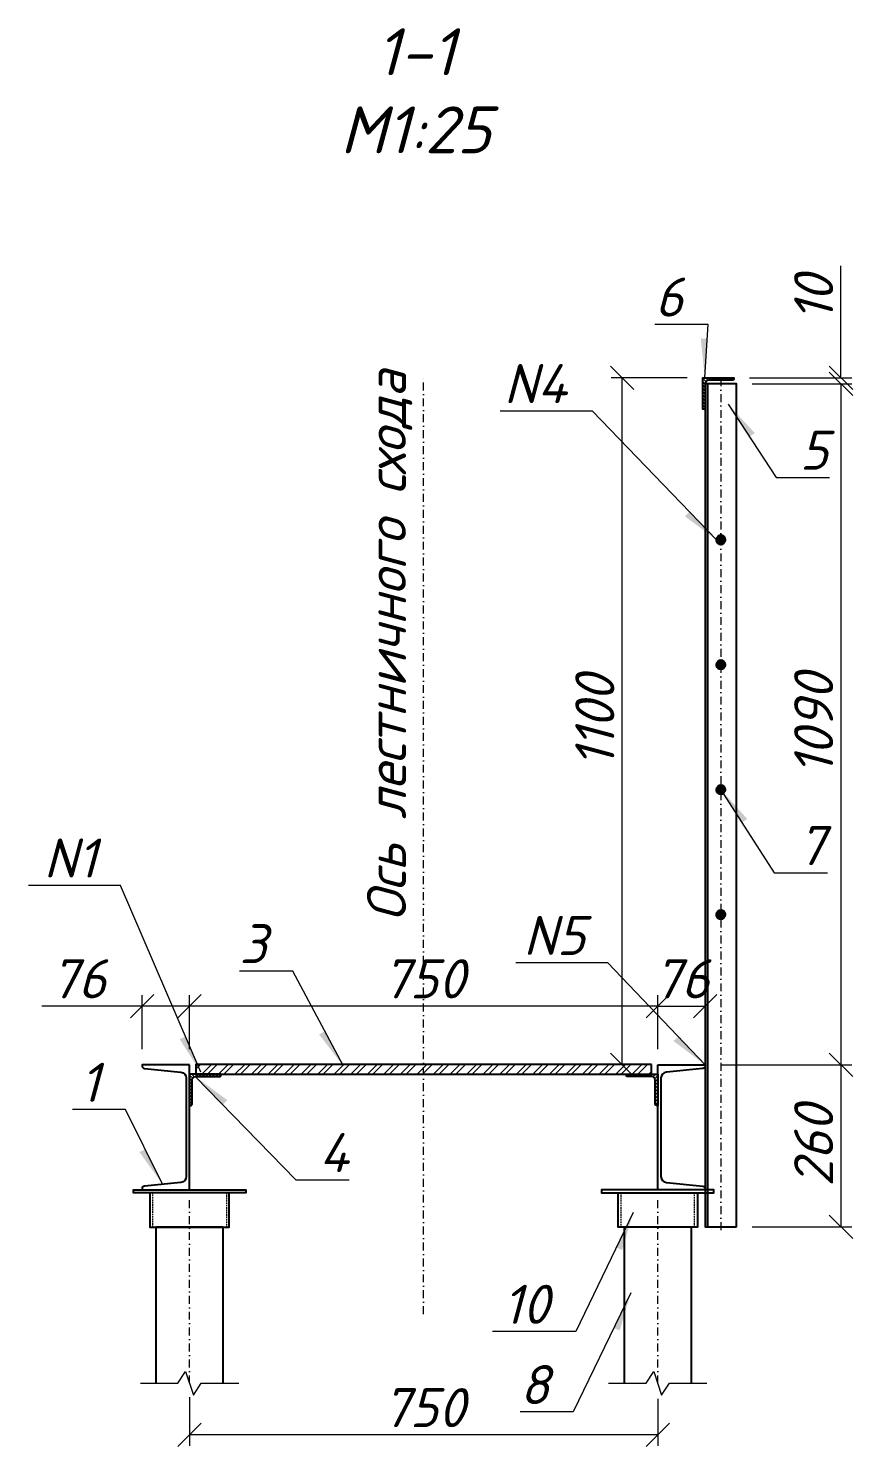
# Model space of a CAD drawing. Header units: millimetres. Extents: x 13217 to 56708, y 1467 to 81254.
# Drawn here: x 20773 to 22094, y 3304 to 5574 of the extents above; entities that cross this region are included whole.
import ezdxf
from ezdxf import colors
from ezdxf.entities.mleader import LeaderData, LeaderLine
from ezdxf.math import Vec2, Vec3

# ---------------------------------------------------------------- set-up
doc = ezdxf.new("R2010")
doc.units = ezdxf.units.MM
doc.linetypes.add('DASHDOT', pattern=[25.4, 12.7, -6.35, 0, -6.35])
doc.linetypes.add('DASHED', pattern=[19.05, 12.7, -6.35])
doc.layers.get('Defpoints').update_dxf_attribs({"color": 6})
for name, color, linetype, lineweight in [('$Выноски', 5, 'Continuous', 13), ('$Оси', 1, 'DASHDOT', 13), ('$Пунктир', 3, 'DASHED', 13), ('$Размеры', 5, 'Continuous', 13), ('$Слои конструкции', 7, 'Continuous', 35), ('$Тонкие', 8, 'Continuous', 13)]:
    doc.layers.add(name, color=color, linetype=linetype, lineweight=lineweight)
doc.styles.add('@ТРАНСПРОЕКТ', font='isocpeur.ttf', dxfattribs={"oblique": 15})
doc.dimstyles.new('@TN  1-25', dxfattribs={"dimscale": 25, "dimtxt": 2.5, "dimasz": 1.5, "dimexe": 0.7, "dimexo": 1, "dimgap": 0.5, "dimtad": 1, "dimdec": 0, "dimzin": 0, "dimdsep": 46, "dimtxsty": '@ТРАНСПРОЕКТ', "dimblk": 'OBLIQUE', "dimcen": 0, "dimclrd": 256, "dimclre": 256, "dimclrt": 256, "dimaunit": 1, "dimadec": 3, "dimazin": 0, "dimtfac": 1, "dimtdec": 0, "dimtofl": 0, "dimtmove": 0, "dimatfit": 3, "dimfxl": 1, "dimtolj": 1, "dimtzin": 0, "dimlwd": 13, "dimlwe": 13, "dimarcsym": 0})

# ---------------------------------------------------------------- blocks, each defined once
blk = doc.blocks.new('_Oblique')
at = {"color": 0, "linetype": 'ByBlock', "lineweight": -2}
blk.add_line((-0.5, -0.5), (0.5, 0.5), dxfattribs=at)
blk = doc.blocks.new('*D175')
at = {"layer": '$Размеры', "linetype": 'Continuous', "lineweight": 13, "transparency": 16777216}
for p, q in [((21932.3, 5005.5), (22092.3, 5005.5)), ((22074.8, 5005.5), (22074.8, 3915)), ((21882.3, 3915), (22092.3, 3915))]:
    blk.add_line(p, q, dxfattribs=at)
at = {"layer": 'Defpoints', "color": 0, "transparency": 16777216}
for p in [(21907.3, 5005.5), (21857.3, 3915), (22074.8, 3915)]:
    blk.add_point(p, dxfattribs=at)
at = {"layer": '$Размеры', "lineweight": 13, "transparency": 16777216, "xscale": 37.5, "yscale": 37.5, "zscale": 37.5}
for p, rotation in [((22074.8, 5005.5), 90), ((22074.8, 3915), 270)]:
    blk.add_blockref('_Oblique', p, dxfattribs=dict(at, rotation=rotation))
at = {"layer": '$Размеры', "transparency": 16777216, "insert": (22031, 4460.3), "char_height": 62.5, "attachment_point": 5, "rotation": 90, "style": '@ТРАНСПРОЕКТ'}
blk.add_mtext('\\A1;1090', dxfattribs=at)
blk = doc.blocks.new('*D176')
at = {"layer": '$Размеры', "linetype": 'Continuous', "lineweight": 13, "transparency": 16777216}
for p, q in [((22074.8, 5015), (22074.8, 5194.3)), ((21928.3, 5015), (22092.3, 5015)), ((21932.3, 5005.5), (22092.3, 5005.5)), ((22074.8, 5005.5), (22074.8, 4968))]:
    blk.add_line(p, q, dxfattribs=at)
at = {"layer": 'Defpoints', "color": 0, "transparency": 16777216}
for p in [(21903.3, 5015), (21907.3, 5005.5), (22074.8, 5015)]:
    blk.add_point(p, dxfattribs=at)
at = {"layer": '$Размеры', "lineweight": 13, "transparency": 16777216, "xscale": 37.5, "yscale": 37.5, "zscale": 37.5}
for p, rotation in [((22074.8, 5015), 270), ((22074.8, 5005.5), 90)]:
    blk.add_blockref('_Oblique', p, dxfattribs=dict(at, rotation=rotation))
at = {"layer": '$Размеры', "transparency": 16777216, "insert": (22031, 5142.2), "char_height": 62.5, "attachment_point": 5, "rotation": 90, "style": '@ТРАНСПРОЕКТ'}
blk.add_mtext('\\A1;10', dxfattribs=at)
blk = doc.blocks.new('*D177')
at = {"layer": '$Размеры', "linetype": 'Continuous', "lineweight": 13, "transparency": 16777216}
for p, q in [((21882.3, 3915), (22092.3, 3915)), ((22074.8, 3915), (22074.8, 3655.5)), ((21932.3, 3655.5), (22092.3, 3655.5))]:
    blk.add_line(p, q, dxfattribs=at)
at = {"layer": 'Defpoints', "color": 0, "transparency": 16777216}
for p in [(21857.3, 3915), (21907.3, 3655.5), (22074.8, 3655.5)]:
    blk.add_point(p, dxfattribs=at)
at = {"layer": '$Размеры', "lineweight": 13, "transparency": 16777216, "xscale": 37.5, "yscale": 37.5, "zscale": 37.5}
for p, rotation in [((22074.8, 3915), 90), ((22074.8, 3655.5), 270)]:
    blk.add_blockref('_Oblique', p, dxfattribs=dict(at, rotation=rotation))
at = {"layer": '$Размеры', "transparency": 16777216, "insert": (22031, 3785.3), "char_height": 62.5, "attachment_point": 5, "rotation": 90, "style": '@ТРАНСПРОЕКТ'}
blk.add_mtext('\\A1;260', dxfattribs=at)
blk = doc.blocks.new('полустрелка')
blk.add_solid([(-250, 0), (0, 0), (-250, -41.7)])
blk = doc.blocks.new('*U10')
at = {"color": 0, "linetype": 'ByBlock', "lineweight": -2, "ltscale": 100}
blk.add_lwpolyline([(0, 0), (76, 0), (76, 1.8, 0.385314), (72.4, 5.8), (13.8, 11.7, -0.385314), (5.2, 21.1), (5.2, 178.9, -0.385314), (13.8, 188.3), (72.4, 194.2, 0.385314), (76, 198.2), (76, 200), (0, 200)], format="xyb", close=True, dxfattribs=at)
blk = doc.blocks.new('A$C5F204257')
at = {"layer": '$Пунктир', "ltscale": 0.2}
for p, q in [((-59, -60), (-59, -5)), ((59, -5), (59, -60))]:
    blk.add_line(p, q, dxfattribs=at)
at = {"linetype": 'Continuous', "ltscale": 5}
for points in [[(0, -5), (-90, -5), (-90, 0), (90, 0), (90, -5), (0, -5)], [(-63.5, -5), (-63.5, -60), (63.5, -60), (63.5, -5)]]:
    blk.add_lwpolyline(points, dxfattribs=at)
blk = doc.blocks.new('A$C314F61D9')
at = {"layer": '$Тонкие'}
h = blk.add_hatch(dxfattribs=at)
h.set_pattern_fill('ANSI31', color=256, scale=30)
h.set_pattern_definition([(45, (-2485024.33, -577221.0653), (-2.6516504294, 2.6516504294), [])])
h.paths.add_polyline_path([(50, 2.2, 0.414214), (48.2, 4), (9.5, 4, -0.414214), (4, 9.5), (4, 48.2, 0.414214), (2.2, 50), (0, 50), (0, 0), (50, 0)])
at = {"lineweight": -2}
blk.add_lwpolyline([(50, 2.2, 0.414214), (48.2, 4), (9.5, 4, -0.414214), (4, 9.5), (4, 48.2, 0.414214), (2.2, 50), (0, 50), (0, 0), (50, 0), (50, 2.2)], format="xyb", dxfattribs=at)
blk = doc.blocks.new('A$C54F508A0')
at = {"layer": '$Слои конструкции'}
h = blk.add_hatch(dxfattribs=at)
h.set_pattern_fill('ANSI31', color=0)
h.set_pattern_definition([(45, (-2580557.78539, -391345.3438), (-0.0883883476483, 0.0883883476483), [])])
edge = h.paths.add_edge_path()
edge.add_arc((0, 0), 6.75, 0, 360)
at = {"layer": '$Слои конструкции', "color": 0}
blk.add_circle((0, 0), 6.75, dxfattribs=at)
blk = doc.blocks.new('*D184')
at = {"layer": '$Размеры', "linetype": 'Continuous', "lineweight": 13, "transparency": 16777216}
for p, q in [((21031.3, 3940), (21031.3, 4026.4)), ((21781.3, 3940), (21781.3, 4026.4)), ((21781.3, 4008.9), (21031.3, 4008.9))]:
    blk.add_line(p, q, dxfattribs=at)
at = {"layer": 'Defpoints', "color": 0, "transparency": 16777216}
for p in [(21031.3, 4008.9), (21031.3, 3915), (21781.3, 3915)]:
    blk.add_point(p, dxfattribs=at)
at = {"layer": '$Размеры', "lineweight": 13, "transparency": 16777216, "xscale": 37.5, "yscale": 37.5, "zscale": 37.5, "rotation": 180}
blk.add_blockref('_Oblique', (21031.3, 4008.9), dxfattribs=at)
at = {"layer": '$Размеры', "lineweight": 13, "transparency": 16777216, "xscale": 37.5, "yscale": 37.5, "zscale": 37.5}
blk.add_blockref('_Oblique', (21781.3, 4008.9), dxfattribs=at)
at = {"layer": '$Размеры', "transparency": 16777216, "insert": (21406.3, 4052.7), "char_height": 62.5, "attachment_point": 5, "style": '@ТРАНСПРОЕКТ'}
blk.add_mtext('\\A1;750', dxfattribs=at)
blk = doc.blocks.new('*D185')
at = {"layer": '$Размеры', "linetype": 'Continuous', "lineweight": 13, "transparency": 16777216}
for p, q in [((21781.3, 3940), (21781.3, 4026.4)), ((21857.3, 3940), (21857.3, 4026.4)), ((21781.3, 4008.9), (21857.3, 4008.9))]:
    blk.add_line(p, q, dxfattribs=at)
at = {"layer": 'Defpoints', "color": 0, "transparency": 16777216}
for p in [(21857.3, 4008.9), (21781.3, 3915), (21857.3, 3915)]:
    blk.add_point(p, dxfattribs=at)
at = {"layer": '$Размеры', "lineweight": 13, "transparency": 16777216, "xscale": 37.5, "yscale": 37.5, "zscale": 37.5, "rotation": 180}
blk.add_blockref('_Oblique', (21781.3, 4008.9), dxfattribs=at)
at = {"layer": '$Размеры', "lineweight": 13, "transparency": 16777216, "xscale": 37.5, "yscale": 37.5, "zscale": 37.5}
blk.add_blockref('_Oblique', (21857.3, 4008.9), dxfattribs=at)
at = {"layer": '$Размеры', "transparency": 16777216, "insert": (21819.3, 4052.7), "char_height": 62.5, "attachment_point": 5, "style": '@ТРАНСПРОЕКТ'}
blk.add_mtext('\\A1;76', dxfattribs=at)
blk = doc.blocks.new('*D186')
at = {"layer": '$Размеры', "linetype": 'Continuous', "lineweight": 13, "transparency": 16777216}
for p, q in [((20955.3, 3940), (20955.3, 4026.4)), ((21031.3, 3940), (21031.3, 4026.4)), ((20955.3, 4008.9), (20794.8, 4008.9)), ((21031.3, 4008.9), (20955.3, 4008.9))]:
    blk.add_line(p, q, dxfattribs=at)
at = {"layer": 'Defpoints', "color": 0, "transparency": 16777216}
for p in [(20955.3, 4008.9), (20955.3, 3915), (21031.3, 3915)]:
    blk.add_point(p, dxfattribs=at)
at = {"layer": '$Размеры', "lineweight": 13, "transparency": 16777216, "xscale": 37.5, "yscale": 37.5, "zscale": 37.5, "rotation": 180}
blk.add_blockref('_Oblique', (20955.3, 4008.9), dxfattribs=at)
at = {"layer": '$Размеры', "lineweight": 13, "transparency": 16777216, "xscale": 37.5, "yscale": 37.5, "zscale": 37.5}
blk.add_blockref('_Oblique', (21031.3, 4008.9), dxfattribs=at)
at = {"layer": '$Размеры', "transparency": 16777216, "insert": (20853.1, 4052.7), "char_height": 62.5, "attachment_point": 5, "style": '@ТРАНСПРОЕКТ'}
blk.add_mtext('\\A1;76', dxfattribs=at)
blk = doc.blocks.new('*D187')
at = {"layer": '$Размеры', "linetype": 'Continuous', "lineweight": 13, "transparency": 16777216}
for p, q in [((21031.3, 3382.6), (21031.3, 3304.9)), ((21781.3, 3380), (21781.3, 3304.9)), ((21781.3, 3322.4), (21031.3, 3322.4))]:
    blk.add_line(p, q, dxfattribs=at)
at = {"layer": 'Defpoints', "color": 0, "transparency": 16777216}
for p in [(21031.3, 3407.6), (21781.3, 3405), (21031.3, 3322.4)]:
    blk.add_point(p, dxfattribs=at)
at = {"layer": '$Размеры', "lineweight": 13, "transparency": 16777216, "xscale": 37.5, "yscale": 37.5, "zscale": 37.5, "rotation": 180}
blk.add_blockref('_Oblique', (21031.3, 3322.4), dxfattribs=at)
at = {"layer": '$Размеры', "lineweight": 13, "transparency": 16777216, "xscale": 37.5, "yscale": 37.5, "zscale": 37.5}
blk.add_blockref('_Oblique', (21781.3, 3322.4), dxfattribs=at)
at = {"layer": '$Размеры', "transparency": 16777216, "insert": (21406.3, 3366.1), "char_height": 62.5, "attachment_point": 5, "style": '@ТРАНСПРОЕКТ'}
blk.add_mtext('\\A1;750', dxfattribs=at)
blk = doc.blocks.new('*D188')
at = {"layer": '$Размеры', "linetype": 'Continuous', "lineweight": 13, "transparency": 16777216}
for p, q in [((21828.3, 5015), (21706.7, 5015)), ((21724.2, 3915), (21724.2, 5015)), ((21756.3, 3915), (21706.7, 3915))]:
    blk.add_line(p, q, dxfattribs=at)
at = {"layer": 'Defpoints', "color": 0, "transparency": 16777216}
for p in [(21724.2, 5015), (21853.3, 5015), (21781.3, 3915)]:
    blk.add_point(p, dxfattribs=at)
at = {"layer": '$Размеры', "lineweight": 13, "transparency": 16777216, "xscale": 37.5, "yscale": 37.5, "zscale": 37.5}
for p, rotation in [((21724.2, 5015), 90), ((21724.2, 3915), 270)]:
    blk.add_blockref('_Oblique', p, dxfattribs=dict(at, rotation=rotation))
at = {"layer": '$Размеры', "transparency": 16777216, "insert": (21680.5, 4465), "char_height": 62.5, "attachment_point": 5, "rotation": 90, "style": '@ТРАНСПРОЕКТ'}
blk.add_mtext('\\A1;1100', dxfattribs=at)

msp = doc.modelspace()

# ---------------------------------------------------------------- hatches: boundary and pattern name
at = {"layer": '$Тонкие'}
h = msp.add_hatch(dxfattribs=at)
h.set_pattern_fill('ANSI32', color=256, scale=50)
h.set_pattern_definition([(45, (-2944244.994, -429547.182), (-13.25825215, 13.25825215), []), (45, (-2944236.155, -429547.182), (-13.25825215, 13.25825215), [])])
h.paths.add_polyline_path([(21771.3, 3915.5), (21771.3, 3900), (21041.3, 3900), (21041.3, 3915.5)])

# ---------------------------------------------------------------- linework, layer by layer
at = {"layer": '$Оси'}
for p, q in [((21031.3, 3405), (21031.3, 3702.1)), ((21781.3, 3405), (21781.3, 3702.1))]:
    msp.add_line(p, q, dxfattribs=at)
for points in [[(21406.3, 3515.8), (21406.3, 5015.8)], [(21882.3, 5014.4), (21882.3, 3644.4)]]:
    msp.add_lwpolyline(points, dxfattribs=at)
at = {"layer": '$Тонкие'}
for points in [[(20952.5, 3405), (21012.5, 3405), (21025, 3423.8), (21037.5, 3386.3), (21050, 3405), (21110, 3405)], [(21702.5, 3405), (21762.5, 3405), (21775, 3423.8), (21787.5, 3386.3), (21800, 3405), (21860, 3405)]]:
    msp.add_lwpolyline(points, dxfattribs=at)
at = {"linetype": 'Continuous', "ltscale": 5}
for points in [[(21907.3, 3655.5), (21907.3, 5005.5), (21857.3, 5005.5), (21857.3, 3655.5), (21907.3, 3655.5)], [(21861.3, 3655.5), (21861.3, 5005.5)], [(21771.3, 3915.5), (21041.3, 3915.5), (21041.3, 3900), (21771.3, 3900), (21771.3, 3915.5)]]:
    msp.add_lwpolyline(points, dxfattribs=at)
at = {"ltscale": 5}
for points in [[(21085.3, 3405), (21085.3, 3655), (20977.3, 3655), (20977.3, 3405)], [(21835.3, 3405), (21835.3, 3655), (21727.3, 3655), (21727.3, 3405)]]:
    msp.add_lwpolyline(points, dxfattribs=at)

# ---------------------------------------------------------------- block references
at = {"color": 7, "xscale": -1, "rotation": 180}
msp.add_blockref('A$C314F61D9', (21853.3, 5015), dxfattribs=at)
at = {"linetype": 'Continuous', "ltscale": 5, "xscale": -1}
for name, p in [('A$C54F508A0', (21882.3, 4755.5)), ('A$C54F508A0', (21882.3, 4555.5)), ('A$C54F508A0', (21882.3, 4355.5)), ('A$C54F508A0', (21882.3, 4155.5)), ('A$C5F204257', (21781.3, 3715))]:
    msp.add_blockref(name, p, dxfattribs=at)
at = {"linetype": 'Continuous', "ltscale": 5, "rotation": 180}
msp.add_blockref('*U10', (21031.3, 3915), dxfattribs=at)
at = {"linetype": 'Continuous', "ltscale": 5, "xscale": -1}
for name, p, rotation in [('*U10', (21781.3, 3915), 180), ('A$C314F61D9', (21781.3, 3900), 90)]:
    msp.add_blockref(name, p, dxfattribs=dict(at, rotation=rotation))
at = {"color": 7, "rotation": 270}
msp.add_blockref('A$C314F61D9', (21031.3, 3900), dxfattribs=at)
at = {"linetype": 'Continuous', "ltscale": 5}
msp.add_blockref('A$C5F204257', (21031.3, 3715), dxfattribs=at)

# ---------------------------------------------------------------- texts
at = {"layer": '$Выноски', "insert": (21393.2, 5474.5), "char_height": 75, "attachment_point": 5, "style": '@ТРАНСПРОЕКТ'}
msp.add_mtext_dynamic_manual_height_columns('1-1\\PМ1:25', width=387.907, gutter_width=1250, heights=[0], dxfattribs=at)
at = {"layer": '$Размеры', "insert": (21351.8, 4585.8), "char_height": 62.5, "attachment_point": 5, "rotation": 90, "style": '@ТРАНСПРОЕКТ'}
msp.add_mtext_dynamic_manual_height_columns('Ось лестничного схода ', width=1022.717, gutter_width=1250, heights=[0], dxfattribs=at)

# ---------------------------------------------------------------- dimensions: what is measured, and where the dimension line sits
at = {"layer": '$Размеры'}
for base, p1, p2, angle, picture, middle in [((22074.754503, 5015.0427449), (21907.2512709, 5005.5427449), (21903.2512709, 5015.0427449), 90, '*D176', (22031.004503, 5142.1661571)), ((21724.2, 5015), (21781.3, 3915), (21853.3, 5015), 90, '*D188', (21680.5, 4465)), ((22074.754503, 3915.0427449), (21907.2512709, 5005.5427449), (21857.2512709, 3915.0427449), 90, '*D175', (22031.004503, 4460.2927449)), ((21031.3, 4008.9), (21781.3, 3915), (21031.3, 3915), 180, '*D184', (21406.3, 4052.7)), ((22074.754503, 3655.5427449), (21857.2512709, 3915.0427449), (21907.2512709, 3655.5427449), 90, '*D177', (22031.004503, 3785.2927449)), ((21031.3, 3322.4), (21781.3, 3405), (21031.3, 3407.6), 180, '*D187', (21406.3, 3366.1))]:
    dim = msp.add_linear_dim(base=base, p1=p1, p2=p2, angle=angle, dimstyle='@TN  1-25', dxfattribs=at)
    dim.commit()
    dim.dimension.update_dxf_attribs({"geometry": picture, "text_midpoint": middle})
dim = msp.add_linear_dim(base=(20955.3, 4008.9), p1=(21031.3, 3915), p2=(20955.3, 3915), dimstyle='@TN  1-25', dxfattribs=at)
dim.commit()
dim.dimension.update_dxf_attribs({"geometry": '*D186', "text_midpoint": (20853.1, 4008.9), "dimtype": 160})
dim = msp.add_linear_dim(base=(21857.3, 4008.9), p1=(21781.3, 3915), p2=(21857.3, 3915), angle=180, dimstyle='@TN  1-25', dxfattribs=at)
dim.commit()
dim.dimension.update_dxf_attribs({"geometry": '*D185', "text_midpoint": (21819.3, 4008.9), "dimtype": 160})

# ---------------------------------------------------------------- leaders
at = {"layer": '$Выноски'}
ml = msp.add_multileader_mtext('Standard', dxfattribs=at)
ml.set_content('6', color=256, style='@ТРАНСПРОЕКТ')
ml.set_leader_properties(color=256, linetype='Continuous', lineweight=15)
ml.set_arrow_properties(name='полустрелка')
ml.build(insert=Vec2(0, 0))
ml.multileader.update_dxf_attribs({"text_left_attachment_type": 6, "text_right_attachment_type": 6, "dogleg_length": 0.255, "arrow_head_size": 0.25, "scale": 25})
ctx = ml.context
ctx.base_point, ctx.scale, ctx.char_height, ctx.arrow_head_size, ctx.landing_gap_size, ctx.plane_origin = Vec3(21745.2, 5100.5), 25, 62.5, 0.25, 31.2, Vec3(21551.2, 5334.7)
ctx.left_attachment, ctx.right_attachment = 6, 6
notes = []
notes.append((ctx, [(0, (1, 1, 0), (21862.1, 5100.5), (-1, 0), 6.37, [(0, [(21856.6, 5015)], 0, [])])]))
ctx.mtext.insert, ctx.mtext.flow_direction = Vec3(21776.5, 5175.5), 5
ml = msp.add_multileader_mtext('Standard', dxfattribs=at)
ml.set_content('N4', color=256, style='@ТРАНСПРОЕКТ')
ml.set_leader_properties(color=256, linetype='Continuous', lineweight=15)
ml.set_arrow_properties(name='полустрелка')
ml.build(insert=Vec2(0, 0))
ml.multileader.update_dxf_attribs({"text_left_attachment_type": 6, "text_right_attachment_type": 6, "dogleg_length": 1.25, "arrow_head_size": 0.25, "scale": 25})
ctx = ml.context
ctx.base_point, ctx.scale, ctx.char_height, ctx.arrow_head_size, ctx.landing_gap_size, ctx.plane_origin = Vec3(21503.5, 4961.8), 25, 62.5, 0.25, 31.2, Vec3(21495.7, 4807.8)
ctx.left_attachment, ctx.right_attachment = 6, 6
notes.append((ctx, [(1, (1, 1, 0), (21676.6, 4961.8), (-1, 0), 6.37, [(0, [(21875.5, 4755.5)], 0, []), (1, [(21875.5, 4755.5)], 0, []), (2, [(21875.5, 4755.5)], 0, [])])]))
ctx.mtext.insert, ctx.mtext.flow_direction = Vec3(21534.7, 5036.8), 5
ml = msp.add_multileader_mtext('Standard', dxfattribs=at)
ml.set_content('5', color=256, style='@ТРАНСПРОЕКТ')
ml.set_leader_properties(color=256, linetype='Continuous', lineweight=15)
ml.set_arrow_properties(name='полустрелка')
ml.build(insert=Vec2(0, 0))
ml.multileader.update_dxf_attribs({"text_left_attachment_type": 6, "text_right_attachment_type": 6, "dogleg_length": 0.255, "arrow_head_size": 0.25, "scale": 25})
ctx = ml.context
ctx.base_point, ctx.scale, ctx.char_height, ctx.arrow_head_size, ctx.landing_gap_size, ctx.plane_origin = Vec3(21977.6, 4855.3), 25, 62.5, 0.25, 31.2, Vec3(21683.2, 5273.5)
ctx.left_attachment, ctx.right_attachment = 6, 6
notes.append((ctx, [(1, (1, 1, 0), (21971.2, 4855.3), (1, 0), 6.37, [(0, [(21893.7, 4972.9)], 0, [])])]))
ctx.mtext.insert, ctx.mtext.flow_direction = Vec3(22008.8, 4930.3), 5
ml = msp.add_multileader_mtext('Standard', dxfattribs=at)
ml.set_content('7', color=256, style='@ТРАНСПРОЕКТ')
ml.set_leader_properties(color=256, linetype='Continuous', lineweight=15)
ml.set_arrow_properties(name='полустрелка')
ml.build(insert=Vec2(0, 0))
ml.multileader.update_dxf_attribs({"text_left_attachment_type": 6, "text_right_attachment_type": 6, "dogleg_length": 0.255, "arrow_head_size": 0.25, "scale": 25})
ctx = ml.context
ctx.base_point, ctx.scale, ctx.char_height, ctx.arrow_head_size, ctx.landing_gap_size, ctx.plane_origin = Vec3(21974.1, 4222.3), 25, 62.5, 0.25, 31.2, Vec3(21767.3, 4518.9)
ctx.left_attachment, ctx.right_attachment = 6, 6
notes.append((ctx, [(1, (1, 1, 0), (21967.7, 4222.3), (1, 0), 6.37, [(0, [(21882.3, 4355.5)], 0, [])])]))
ctx.mtext.insert, ctx.mtext.flow_direction = Vec3(22005.4, 4297.3), 5
ml = msp.add_multileader_mtext('Standard', dxfattribs=at)
ml.set_content('N1', color=256, style='@ТРАНСПРОЕКТ')
ml.set_leader_properties(color=256, linetype='Continuous', lineweight=15)
ml.set_arrow_properties(name='полустрелка')
ml.build(insert=Vec2(0, 0))
ml.multileader.update_dxf_attribs({"text_left_attachment_type": 6, "text_right_attachment_type": 6, "dogleg_length": 1.25, "arrow_head_size": 0.25, "scale": 25})
ctx = ml.context
ctx.base_point, ctx.scale, ctx.char_height, ctx.arrow_head_size, ctx.landing_gap_size, ctx.plane_origin = Vec3(20766.4, 4202.2), 25, 62.5, 0.25, 31.2, Vec3(20746, 4089.6)
ctx.left_attachment, ctx.right_attachment = 6, 6
notes.append((ctx, [(1, (1, 1, 0), (20920.7, 4202.2), (-1, 0), 6.37, [(0, [(21049.6, 3902.8)], 0, []), (1, [(21049.6, 3902.8)], 0, []), (2, [(21049.6, 3902.8)], 0, [])])]))
ctx.mtext.insert, ctx.mtext.flow_direction = Vec3(20797.6, 4277.2), 5
ml = msp.add_multileader_mtext('Standard', dxfattribs=at)
ml.set_content('3', color=256, style='@ТРАНСПРОЕКТ')
ml.set_leader_properties(color=256, linetype='Continuous', lineweight=15)
ml.set_arrow_properties(name='полустрелка')
ml.build(insert=Vec2(0, 0))
ml.multileader.update_dxf_attribs({"text_left_attachment_type": 6, "text_right_attachment_type": 6, "dogleg_length": 0.255, "arrow_head_size": 0.25, "scale": 25})
ctx = ml.context
ctx.base_point, ctx.scale, ctx.char_height, ctx.arrow_head_size, ctx.landing_gap_size, ctx.plane_origin = Vec3(21079.9, 4065.1), 25, 62.5, 0.25, 31.2, Vec3(21066.8, 4214.2)
ctx.left_attachment, ctx.right_attachment = 6, 6
notes.append((ctx, [(0, (1, 1, 0), (21196.7, 4065.1), (-1, 0), 6.37, [(0, [(21277.3, 3913.5)], 0, [])])]))
ctx.mtext.insert, ctx.mtext.flow_direction = Vec3(21111.1, 4140.1), 5
ml = msp.add_multileader_mtext('Standard', dxfattribs=at)
ml.set_content('N5', color=256, style='@ТРАНСПРОЕКТ')
ml.set_leader_properties(color=256, linetype='Continuous', lineweight=15)
ml.set_arrow_properties(name='полустрелка')
ml.build(insert=Vec2(0, 0))
ml.multileader.update_dxf_attribs({"text_left_attachment_type": 6, "text_right_attachment_type": 6, "dogleg_length": 1.25, "arrow_head_size": 0.25, "scale": 25})
ctx = ml.context
ctx.base_point, ctx.scale, ctx.char_height, ctx.arrow_head_size, ctx.landing_gap_size, ctx.plane_origin = Vec3(21534.6, 4078.3), 25, 62.5, 0.25, 31.2, Vec3(21474.7, 3967.8)
ctx.left_attachment, ctx.right_attachment = 6, 6
notes.append((ctx, [(1, (1, 1, 0), (21701.5, 4078.3), (-1, 0), 6.37, [(0, [(21857.3, 3915)], 0, []), (1, [(21857.3, 3915)], 0, []), (2, [(21857.3, 3915)], 0, [])])]))
ctx.mtext.insert, ctx.mtext.flow_direction = Vec3(21565.9, 4153.3), 5
ml = msp.add_multileader_mtext('Standard', dxfattribs=at)
ml.set_content('1', color=256, style='@ТРАНСПРОЕКТ')
ml.set_leader_properties(color=256, linetype='Continuous', lineweight=15)
ml.set_arrow_properties(name='полустрелка')
ml.build(insert=Vec2(0, 0))
ml.multileader.update_dxf_attribs({"text_left_attachment_type": 6, "text_right_attachment_type": 6, "dogleg_length": 0.255, "arrow_head_size": 0.25, "scale": 25})
ctx = ml.context
ctx.base_point, ctx.scale, ctx.char_height, ctx.arrow_head_size, ctx.landing_gap_size, ctx.plane_origin = Vec3(20824.6, 3843.2), 25, 62.5, 0.25, 31.2, Vec3(20766.5, 3892.3)
ctx.left_attachment, ctx.right_attachment = 6, 6
notes.append((ctx, [(0, (1, 1, 0), (20928.9, 3843.2), (-1, 0), 6.37, [(0, [(20988.2, 3723.8)], 0, [])])]))
ctx.mtext.insert, ctx.mtext.flow_direction = Vec3(20855.8, 3918.2), 5
ml = msp.add_multileader_mtext('Standard', dxfattribs=at)
ml.set_content('4', color=256, style='@ТРАНСПРОЕКТ')
ml.set_leader_properties(color=256, linetype='Continuous', lineweight=15)
ml.set_arrow_properties(name='полустрелка')
ml.build(insert=Vec2(0, 0))
ml.multileader.update_dxf_attribs({"text_left_attachment_type": 6, "text_right_attachment_type": 6, "dogleg_length": 0.255, "arrow_head_size": 0.25, "scale": 25})
ctx = ml.context
ctx.base_point, ctx.scale, ctx.char_height, ctx.arrow_head_size, ctx.landing_gap_size, ctx.plane_origin = Vec3(21207.8, 3730.7), 25, 62.5, 0.25, 31.2, Vec3(21147.3, 3779.9)
ctx.left_attachment, ctx.right_attachment = 6, 6
notes.append((ctx, [(1, (1, 1, 0), (21201.4, 3730.7), (1, 0), 6.37, [(0, [(21040.8, 3896)], 0, [])])]))
ctx.mtext.insert, ctx.mtext.flow_direction = Vec3(21239, 3805.7), 5
ml = msp.add_multileader_mtext('Standard', dxfattribs=at)
ml.set_content('10', color=256, style='@ТРАНСПРОЕКТ')
ml.set_leader_properties(color=256, linetype='Continuous', lineweight=15)
ml.set_arrow_properties(name='полустрелка')
ml.build(insert=Vec2(0, 0))
ml.multileader.update_dxf_attribs({"text_left_attachment_type": 6, "text_right_attachment_type": 6, "dogleg_length": 0.255, "arrow_head_size": 0.25, "scale": 25})
ctx = ml.context
ctx.base_point, ctx.scale, ctx.char_height, ctx.arrow_head_size, ctx.landing_gap_size, ctx.plane_origin = Vec3(21501.8, 3487.8), 25, 62.5, 0.25, 31.2, Vec3(21302.1, 3807.6)
ctx.left_attachment, ctx.right_attachment = 6, 6
notes.append((ctx, [(0, (1, 1, 0), (21649.9, 3487.8), (-1, 0), 6.37, [(0, [(21742, 3678.9)], 0, [])])]))
ctx.mtext.insert, ctx.mtext.flow_direction = Vec3(21533, 3562.8), 5
ml = msp.add_multileader_mtext('Standard', dxfattribs=at)
ml.set_content('8', color=256, style='@ТРАНСПРОЕКТ')
ml.set_leader_properties(color=256, linetype='Continuous', lineweight=15)
ml.set_arrow_properties(name='полустрелка')
ml.build(insert=Vec2(0, 0))
ml.multileader.update_dxf_attribs({"text_left_attachment_type": 6, "text_right_attachment_type": 6, "dogleg_length": 0.255, "arrow_head_size": 0.25, "scale": 25})
ctx = ml.context
ctx.base_point, ctx.scale, ctx.char_height, ctx.arrow_head_size, ctx.landing_gap_size, ctx.plane_origin = Vec3(21529.1, 3359.2), 25, 62.5, 0.25, 31.2, Vec3(21298.2, 3679)
ctx.left_attachment, ctx.right_attachment = 6, 6
notes.append((ctx, [(0, (1, 1, 0), (21646, 3359.2), (-1, 0), 6.37, [(0, [(21738.1, 3550.3)], 0, [])])]))
ctx.mtext.insert, ctx.mtext.flow_direction = Vec3(21560.4, 3434.2), 5
for ctx, leaders in notes:
    for number, flags, end, landing, length, lines in leaders:
        leader = LeaderData()
        leader.index, (leader.has_last_leader_line, leader.has_dogleg_vector, leader.attachment_direction) = number, flags
        leader.last_leader_point, leader.dogleg_vector, leader.dogleg_length = Vec3(end), Vec3(landing), length
        for number, points, colour, breaks in lines:
            line = LeaderLine()
            line.index, line.vertices, line.color, line.breaks = number, Vec3.list(points), colors.encode_raw_color(colour), breaks
            leader.lines.append(line)
        ctx.leaders.append(leader)

doc.saveas('drawing.dxf')
